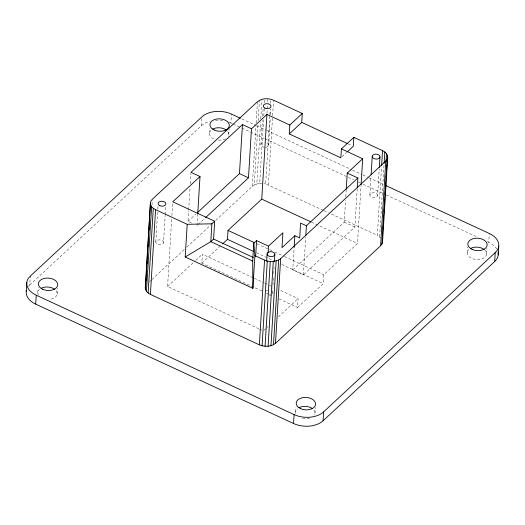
<?xml version="1.0" encoding="UTF-8"?>
<svg xmlns="http://www.w3.org/2000/svg" width="525" height="525" viewBox="0 0 525 525"><rect width="100%" height="100%" fill="white"/><g stroke="black" fill="none" stroke-linecap="round" stroke-linejoin="round"><path stroke-width="0.39" stroke-dasharray="2.62 1.97" d="M28.383 286.486A21.315 13.643 3.5 0 1 29.774 284.983L30.319 276.065M37.839 292.451L38.141 287.582M57.159 293.934L57.507 288.258M152.001 204.934L152.303 200.045M155.794 242.051L157.612 212.271M157.808 209.048L158.005 205.826M163.518 242.648A3.878 2.481 3.5 0 0 157.94 240.063A3.878 2.481 3.5 0 0 157.513 244.342A3.878 2.481 3.5 0 0 163.518 242.648L165.191 215.276M165.244 214.469L165.736 206.423M258.871 328.794L167.573 286.525L171.708 218.925M171.905 215.663L172.653 203.444M191.461 222.994L187.989 221.386L188.639 210.761M188.685 209.941L190.037 187.878M190.286 183.789L190.936 173.165M29.774 284.983L201.37 125.751L201.915 116.832M197.013 225.566L197.662 214.942M209.436 133.212L209.731 128.349M261.929 291.001L201.803 263.176L202.348 254.257L253.568 277.961M228.756 134.695L229.103 129.025M232.378 123.697L230.895 123.007L231.44 114.089M215.644 220.395L252.289 186.395L255.97 126.118M256.174 122.863L257.467 101.686M252.289 186.395L254.284 185.003L258.018 123.913M258.215 120.658L259.462 100.295M254.284 185.003L256.797 184.006L260.584 122.108M260.787 118.847L261.982 99.297M260.912 144.506L262.388 120.356M262.631 116.327L263.176 107.474M256.797 184.006L259.672 183.481L263.603 119.136M263.806 115.881L264.252 108.55M264.6 102.847L264.849 98.772M266.976 113.413L267.474 105.269M267.678 102.007L267.875 98.752M323.243 210.295L265.67 183.947L269.857 115.526M269.902 114.713L270.204 109.823M270.598 103.307L270.848 99.238M268.636 145.097L270.309 117.731M270.506 114.509L270.854 108.872M268.393 184.898L272.573 116.478M272.626 115.664L273.571 100.19M272.488 293.094L272.783 288.264M272.98 285.042L273.42 277.797M273.669 273.774L274.063 267.337M357.23 188.632L354.88 227.049L303.404 274.818L292.766 269.896L294.158 247.104M279.005 298.909L297.563 307.493L298.108 298.581L279.549 289.99M303.404 274.818L305.701 237.221M295.7 411.823L295.995 406.96M315.02 413.306L315.368 407.636M297.563 307.493L323.249 283.658L323.8 274.739L357.505 243.462L361.042 185.627M292.766 269.896L344.242 222.121L345.594 200.051M345.791 196.783L346.192 190.247M369.876 194.952L371.011 176.433M377.606 195.543A3.878 2.481 3.5 0 0 372.022 192.957A3.878 2.481 3.5 0 0 371.595 197.236A3.878 2.481 3.5 0 0 377.606 195.543L379.227 168.978M381.334 238.383L377.357 235.344L381.544 166.93M379.641 236.709L384.077 164.22M467.296 252.591L467.644 246.914M486.616 254.074L486.957 248.397M496.788 249.073A21.315 13.643 3.5 0 0 488.749 242.386L489.293 233.468M187.989 221.386L195.766 214.167M198.207 224.457L204.796 218.348M149.572 281.715L151.371 280.042M151.974 279.484L184.413 249.382M186.815 247.15L210.84 224.857M167.573 286.525L193.351 262.605M195.753 260.38L202.348 254.257M201.803 263.176L222.101 244.335M342.038 156.713L346.782 152.316M263.924 330.297L266.326 328.072M266.923 327.515L268.124 326.406M278.316 316.942L298.108 298.581M259.672 183.481L262.697 183.461M264.18 183.704L265.67 183.947M348.141 143.883L351.822 145.589M241.841 118.906L255.957 125.442M256.705 125.79L266.365 130.259M267.107 130.6L351.822 169.824M352.564 170.166L362.224 174.641M362.965 174.982L368.169 177.391M368.911 177.732L383.033 184.268M233.12 124.038L241.297 127.824M242.038 128.166L264.331 138.488M265.072 138.83L353.502 179.773M357.965 181.834L360.196 182.864M363.162 184.242L382.489 193.187M386.203 194.906L476.858 236.88M487.266 241.697L488.749 242.386M323.984 210.637L328.433 212.697M331.4 214.069L377.357 235.344M344.242 222.121L354.88 227.049M311.483 222.154L357.505 243.462M256.981 243.823L271.825 250.694M274.798 252.072L283.703 256.193M284.452 256.535L323.8 274.739M256.436 252.742L273.512 260.643M281.676 264.423L323.249 283.658M254.31 278.309L263.963 282.772M264.705 283.119L269.154 285.18M269.896 285.521L273.61 287.241M266.385 293.068L268.61 294.098M269.351 294.44L271.582 295.47M259.613 329.136L261.844 330.166M201.37 125.751A21.315 13.643 3.5 0 1 209.639 121.373M215.585 120.356A21.315 13.643 3.5 0 1 224.569 120.947M228.48 122.03A21.315 13.643 3.5 0 1 230.895 123.007M227.765 131.513A9.693 6.202 3.5 0 1 228.263 136.27M225.488 138.843A9.693 6.202 3.5 0 1 218.479 140.129M213.734 138.928A9.693 6.202 3.5 0 1 211.037 130.226M56.175 290.745A9.693 6.202 3.5 0 1 49.409 299.348M38.489 295.129A9.693 6.202 3.5 0 1 39.441 289.459M484.746 249.926A9.693 6.202 3.5 0 1 483.558 258.11A9.693 6.202 3.5 0 1 470.695 257.841A9.693 6.202 3.5 0 1 468.897 249.598M314.035 410.123A9.693 6.202 3.5 0 1 314.534 414.881M309.658 418.287A9.693 6.202 3.5 0 1 302.269 418.34M295.87 413.451A9.693 6.202 3.5 0 1 297.301 408.837M266.917 142.813A3.878 2.481 3.5 0 1 268.57 145.418A3.878 2.481 3.5 0 1 265.538 147.263M264.528 147.269A3.878 2.481 3.5 0 1 260.912 144.828A3.878 2.481 3.5 0 1 264.009 142.341M272.423 292.445A3.878 2.481 3.5 0 1 272.291 293.724M270.342 295.083A3.878 2.481 3.5 0 1 269.384 295.26M266.063 290.837A3.878 2.481 3.5 0 1 267.862 290.332"/><path stroke-width="0.79" d="M26.25 291.559L26.795 282.64M497.995 251.987A21.315 13.643 3.5 0 1 494.681 261.535L323.085 420.774A21.315 13.643 3.5 0 1 293.56 423.511L35.707 304.139L36.251 295.221A21.315 13.643 3.5 0 1 30.319 276.065L201.915 116.832A21.315 13.643 3.5 0 1 231.44 114.089L240.352 118.217M145.248 287.529L150.426 202.821L151.016 200.931L152.348 199.231L257.467 101.686C261.929 98.044 268.446 98.018 273.571 100.19L302.269 113.479L301.724 122.391L289.282 133.941L340.856 157.815L341.401 148.897L353.843 137.353L382.541 150.636C385.206 151.915 387.857 154.291 387.699 157.5L382.515 242.209L381.931 244.099L380.592 245.792L275.474 343.343C271.012 346.979 264.502 347.005 259.37 344.84L150.406 294.394C147.413 293.062 144.178 289.767 145.635 286.269M145.451 289.478L150.426 202.821M146.134 280.757L146.232 279.123M146.632 272.606L146.731 270.979M147.177 263.648L147.276 262.021M148.221 246.547L148.326 244.912M149.271 229.438L149.369 227.811M146.429 291.355L151.613 206.64L150.629 204.77M148.122 293.029L153.3 208.32L151.613 206.64M150.406 294.394L155.584 209.678L153.3 208.32M346.244 189.427L347.242 173.079L357.879 178.008L306.403 225.776L300.602 223.092L299.69 237.95L294.853 235.712L281.984 247.656L282.896 232.792L268.505 246.146L256.581 240.627L253.792 243.213L254.881 255.649L252.886 288.343L185.194 257.007L187.195 224.313L155.584 209.678M197.715 214.121L200.012 176.525L190.988 172.344L242.465 124.576L251.488 128.75L266.936 114.424L289.826 125.022L302.269 113.479M200.012 176.525L172.751 201.817L214.679 221.228L211.89 223.814L210.801 241.651L185.194 257.007M252.886 288.343L252.702 261.05L210.801 241.651L213.59 239.059L214.679 221.228M222.698 243.777L227.476 239.348L228.027 230.429L261.752 199.132L266.936 114.424M197.564 212.5L239.466 173.618L242.465 124.576M205.393 217.79L248.489 177.798L251.488 128.75M252.702 261.05L253.792 243.213M255.59 256.837L256.581 240.627M259.37 344.84L264.554 260.131L254.881 255.649M266.68 261.102L267.12 253.857M262.093 345.791L267.271 261.082L264.554 260.131M268.111 252.663L268.505 246.146M265.066 346.277L270.25 261.568L267.271 261.082M268.091 346.257L273.276 261.542L278.663 260.026L280.658 258.635L385.777 161.083L387.109 159.39L387.699 157.5M274.404 261.699L274.851 254.454A3.878 2.481 3.5 0 0 269.266 251.869A3.878 2.481 3.5 0 0 268.839 256.147A3.878 2.481 3.5 0 0 274.851 254.454M270.966 345.726L276.143 261.017M273.479 344.735L278.663 260.026M275.474 343.343L280.658 258.635M289.282 133.941L289.826 125.022M294.158 247.104L294.853 235.712M293.56 423.511L294.105 414.599L36.251 295.221M305.799 235.587L306.403 225.776M323.085 420.774L323.63 411.856L495.226 252.623A21.315 13.643 3.5 0 0 489.293 233.468L385.258 185.305M353.843 137.353L353.299 146.265L347.373 151.764M357.282 187.812L357.879 178.008M361.088 184.813L362.683 158.747L341.401 148.897M371.109 174.825L372.238 156.312M379.326 167.37L379.969 156.903A3.878 2.481 3.5 0 0 374.384 154.324A3.878 2.481 3.5 0 0 373.958 158.596A3.878 2.481 3.5 0 0 379.969 156.903M381.642 165.296L382.541 150.636M384.123 163.4L384.825 152.001M380.592 245.792L385.777 161.083M386.013 161.818L386.512 153.674M381.931 244.099L387.109 159.39M382.462 237.818L382.659 234.557M383.007 228.861L383.211 225.599M383.506 220.71L383.709 217.455M384.057 211.752L384.254 208.497M384.556 203.608L384.805 199.533M385.101 194.65L385.298 191.389M385.599 186.506L385.796 183.245M386.151 177.542L386.348 174.287M386.643 169.398L386.892 165.322M387.194 160.44L387.489 155.551M494.681 261.535L495.226 252.623M498.205 254.966L498.75 246.048M347.242 173.079L362.683 158.747M187.195 224.313L211.89 223.814M270.25 261.568L273.276 261.542M301.724 122.391L347.406 143.542M239.466 173.618L248.489 177.798M261.752 199.132L310.741 221.812M228.027 230.429L254.75 242.793M227.476 239.348L253.463 251.37M213.59 239.059L253.286 257.44M35.707 304.139A21.315 13.643 3.5 0 1 26.447 290.377M212.697 129.065A9.693 6.202 3.5 0 1 226.36 130.115M41.108 288.297A9.693 6.202 3.5 0 1 54.764 289.347M470.558 248.437A9.693 6.202 3.5 0 1 484.221 249.487M298.961 407.676A9.693 6.202 3.5 0 1 312.624 408.726M323.63 411.856A21.315 13.643 3.5 0 1 294.105 414.599M214.279 130.016A9.693 6.202 3.5 0 0 229.3 125.783A9.693 6.202 3.5 0 0 215.342 119.319A9.693 6.202 3.5 0 0 214.279 130.016M42.683 289.249A9.693 6.202 3.5 0 0 57.704 285.016A9.693 6.202 3.5 0 0 43.752 278.558A9.693 6.202 3.5 0 0 42.683 289.249M300.543 408.627A9.693 6.202 3.5 0 0 315.564 404.394A9.693 6.202 3.5 0 0 301.606 397.93A9.693 6.202 3.5 0 0 300.543 408.627M472.139 249.388A9.693 6.202 3.5 0 0 487.161 245.155A9.693 6.202 3.5 0 0 473.202 238.698A9.693 6.202 3.5 0 0 472.139 249.388M264.994 108.15A3.878 2.481 3.5 0 0 270.998 106.457A3.878 2.481 3.5 0 0 265.42 103.871A3.878 2.481 3.5 0 0 264.994 108.15M159.876 205.702A3.878 2.481 3.5 0 0 165.88 204.008A3.878 2.481 3.5 0 0 160.302 201.423A3.878 2.481 3.5 0 0 159.876 205.702"/></g></svg>
